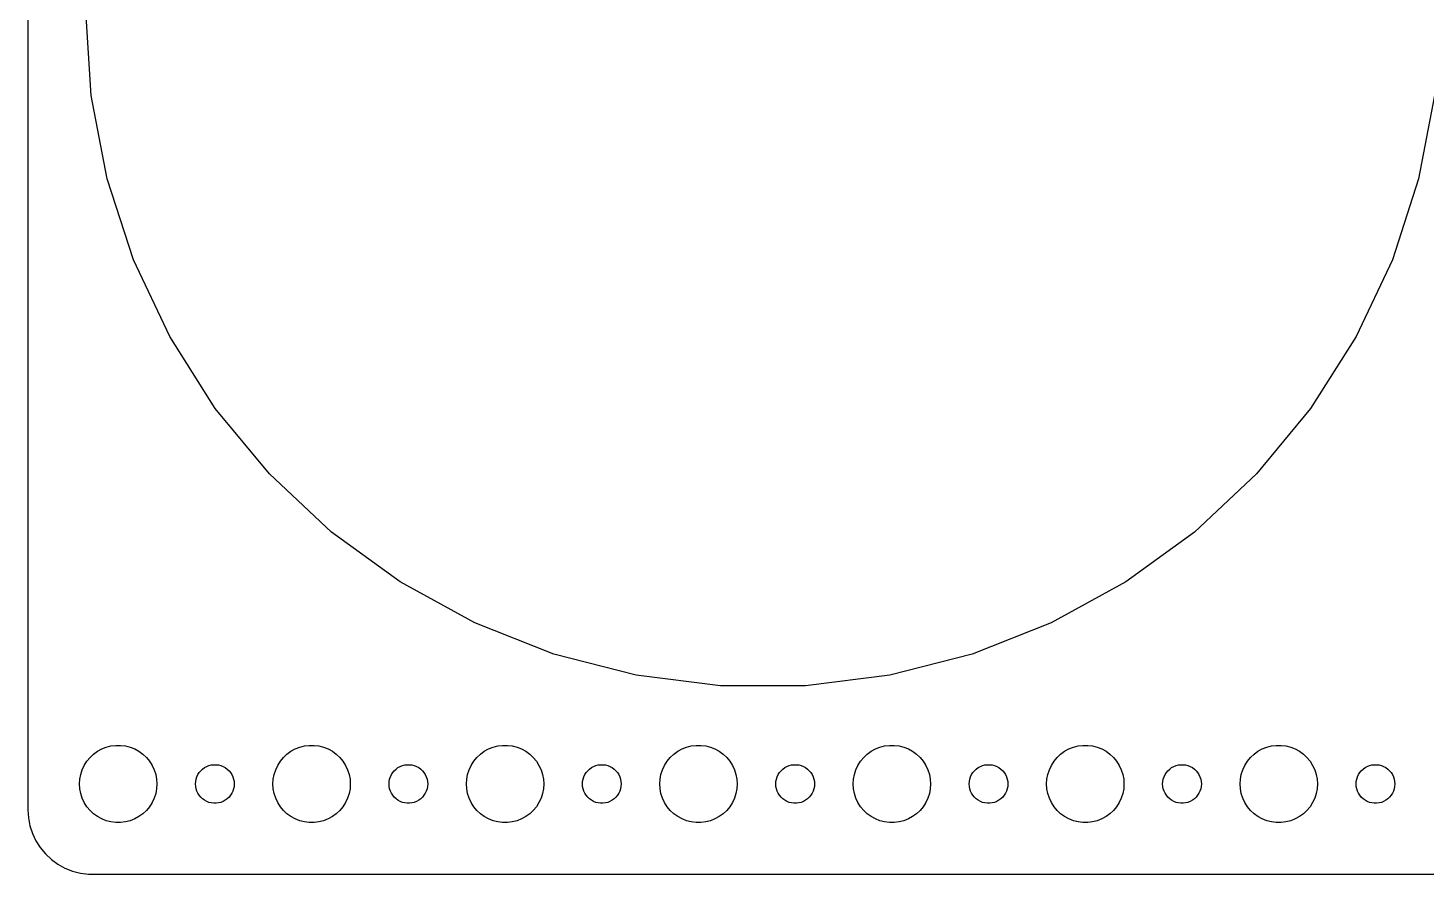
# Model space of a CAD drawing. Header units: metres. Extents: x -277 to 277, y -67 to 67.
# Drawn here: x -277 to -168.6, y -67 to -1.3 of the extents above; entities that cross this region are included whole.
import ezdxf

# ---------------------------------------------------------------- set-up
doc = ezdxf.new("R2010")
doc.units = ezdxf.units.M

msp = doc.modelspace()

# ---------------------------------------------------------------- linework, layer by layer
for p, q in [((-277, 62), (-277, -62)), ((-272.086, -6.57999), (-272.5, 0)), ((-270.851, -13.0562), (-272.086, -6.57999)), ((-167.914, -6.57999), (-169.149, -13.0562)), ((-268.813, -19.3265), (-270.851, -13.0562)), ((-169.149, -13.0562), (-171.187, -19.3265)), ((-266.006, -25.2921), (-268.813, -19.3265)), ((-171.187, -19.3265), (-173.994, -25.2921)), ((-262.473, -30.8587), (-266.006, -25.2921)), ((-173.994, -25.2921), (-177.527, -30.8587)), ((-258.271, -35.9387), (-262.473, -30.8587)), ((-177.527, -30.8587), (-181.729, -35.9387)), ((-253.465, -40.4519), (-258.271, -35.9387)), ((-181.729, -35.9387), (-186.535, -40.4519)), ((-248.131, -44.3272), (-253.465, -40.4519)), ((-186.535, -40.4519), (-191.869, -44.3272)), ((-242.353, -47.5034), (-248.131, -44.3272)), ((-191.869, -44.3272), (-197.647, -47.5034)), ((-236.223, -49.9305), (-242.353, -47.5034)), ((-197.647, -47.5034), (-203.777, -49.9305)), ((-229.838, -51.5701), (-236.223, -49.9305)), ((-203.777, -49.9305), (-210.162, -51.5701)), ((-223.297, -52.3964), (-229.838, -51.5701)), ((-210.162, -51.5701), (-216.703, -52.3964)), ((-216.703, -52.3964), (-223.297, -52.3964)), ((-271.607, -57.467), (-271.277, -57.2855)), ((-271.277, -57.2855), (-270.927, -57.1468)), ((-270.927, -57.1468), (-270.562, -57.0531)), ((-270.562, -57.0531), (-270.188, -57.0059)), ((-270.188, -57.0059), (-269.812, -57.0059)), ((-269.812, -57.0059), (-269.438, -57.0531)), ((-269.438, -57.0531), (-269.073, -57.1468)), ((-269.073, -57.1468), (-268.723, -57.2855)), ((-268.723, -57.2855), (-268.393, -57.467)), ((-256.607, -57.467), (-256.277, -57.2855)), ((-256.277, -57.2855), (-255.927, -57.1468)), ((-255.927, -57.1468), (-255.562, -57.0531)), ((-255.562, -57.0531), (-255.188, -57.0059)), ((-255.188, -57.0059), (-254.812, -57.0059)), ((-254.812, -57.0059), (-254.438, -57.0531)), ((-254.438, -57.0531), (-254.073, -57.1468)), ((-254.073, -57.1468), (-253.723, -57.2855)), ((-253.723, -57.2855), (-253.393, -57.467)), ((-241.607, -57.467), (-241.277, -57.2855)), ((-241.277, -57.2855), (-240.927, -57.1468)), ((-240.927, -57.1468), (-240.562, -57.0531)), ((-240.562, -57.0531), (-240.188, -57.0059)), ((-240.188, -57.0059), (-239.812, -57.0059)), ((-239.812, -57.0059), (-239.438, -57.0531)), ((-239.438, -57.0531), (-239.073, -57.1468)), ((-239.073, -57.1468), (-238.723, -57.2855)), ((-238.723, -57.2855), (-238.393, -57.467)), ((-226.607, -57.467), (-226.277, -57.2855)), ((-226.277, -57.2855), (-225.927, -57.1468)), ((-225.927, -57.1468), (-225.562, -57.0531)), ((-225.562, -57.0531), (-225.188, -57.0059)), ((-225.188, -57.0059), (-224.812, -57.0059)), ((-224.812, -57.0059), (-224.438, -57.0531)), ((-224.438, -57.0531), (-224.073, -57.1468)), ((-224.073, -57.1468), (-223.723, -57.2855)), ((-223.723, -57.2855), (-223.393, -57.467)), ((-211.607, -57.467), (-211.277, -57.2855)), ((-211.277, -57.2855), (-210.927, -57.1468)), ((-210.927, -57.1468), (-210.562, -57.0531)), ((-210.562, -57.0531), (-210.188, -57.0059)), ((-210.188, -57.0059), (-209.812, -57.0059)), ((-209.812, -57.0059), (-209.438, -57.0531)), ((-209.438, -57.0531), (-209.073, -57.1468)), ((-209.073, -57.1468), (-208.723, -57.2855)), ((-208.723, -57.2855), (-208.393, -57.467)), ((-196.607, -57.467), (-196.277, -57.2855)), ((-196.277, -57.2855), (-195.927, -57.1468)), ((-195.927, -57.1468), (-195.562, -57.0531)), ((-195.562, -57.0531), (-195.188, -57.0059)), ((-195.188, -57.0059), (-194.812, -57.0059)), ((-194.812, -57.0059), (-194.438, -57.0531)), ((-194.438, -57.0531), (-194.073, -57.1468)), ((-194.073, -57.1468), (-193.723, -57.2855)), ((-193.723, -57.2855), (-193.393, -57.467)), ((-181.607, -57.467), (-181.277, -57.2855)), ((-181.277, -57.2855), (-180.927, -57.1468)), ((-180.927, -57.1468), (-180.562, -57.0531)), ((-180.562, -57.0531), (-180.188, -57.0059)), ((-180.188, -57.0059), (-179.812, -57.0059)), ((-179.812, -57.0059), (-179.438, -57.0531)), ((-179.438, -57.0531), (-179.073, -57.1468)), ((-179.073, -57.1468), (-178.723, -57.2855)), ((-178.723, -57.2855), (-178.393, -57.467)), ((-272.629, -58.5547), (-272.427, -58.2366)), ((-272.427, -58.2366), (-272.187, -57.9464)), ((-272.187, -57.9464), (-271.912, -57.6885)), ((-271.912, -57.6885), (-271.607, -57.467)), ((-268.393, -57.467), (-268.088, -57.6885)), ((-268.088, -57.6885), (-267.813, -57.9464)), ((-267.813, -57.9464), (-267.573, -58.2366)), ((-267.573, -58.2366), (-267.371, -58.5547)), ((-262.964, -58.5734), (-262.781, -58.5266)), ((-262.781, -58.5266), (-262.594, -58.503)), ((-262.594, -58.503), (-262.406, -58.503)), ((-262.406, -58.503), (-262.219, -58.5266)), ((-262.219, -58.5266), (-262.036, -58.5734)), ((-257.629, -58.5547), (-257.427, -58.2366)), ((-257.427, -58.2366), (-257.187, -57.9464)), ((-257.187, -57.9464), (-256.912, -57.6885)), ((-256.912, -57.6885), (-256.607, -57.467)), ((-253.393, -57.467), (-253.088, -57.6885)), ((-253.088, -57.6885), (-252.813, -57.9464)), ((-252.813, -57.9464), (-252.573, -58.2366)), ((-252.573, -58.2366), (-252.371, -58.5547)), ((-247.964, -58.5734), (-247.781, -58.5266)), ((-247.781, -58.5266), (-247.594, -58.503)), ((-247.594, -58.503), (-247.406, -58.503)), ((-247.406, -58.503), (-247.219, -58.5266)), ((-247.219, -58.5266), (-247.036, -58.5734)), ((-242.629, -58.5547), (-242.427, -58.2366)), ((-242.427, -58.2366), (-242.187, -57.9464)), ((-242.187, -57.9464), (-241.912, -57.6885)), ((-241.912, -57.6885), (-241.607, -57.467)), ((-238.393, -57.467), (-238.088, -57.6885)), ((-238.088, -57.6885), (-237.813, -57.9464)), ((-237.813, -57.9464), (-237.573, -58.2366)), ((-237.573, -58.2366), (-237.371, -58.5547)), ((-232.964, -58.5734), (-232.781, -58.5266)), ((-232.781, -58.5266), (-232.594, -58.503)), ((-232.594, -58.503), (-232.406, -58.503)), ((-232.406, -58.503), (-232.219, -58.5266)), ((-232.219, -58.5266), (-232.036, -58.5734)), ((-227.629, -58.5547), (-227.427, -58.2366)), ((-227.427, -58.2366), (-227.187, -57.9464)), ((-227.187, -57.9464), (-226.912, -57.6885)), ((-226.912, -57.6885), (-226.607, -57.467)), ((-223.393, -57.467), (-223.088, -57.6885)), ((-223.088, -57.6885), (-222.813, -57.9464)), ((-222.813, -57.9464), (-222.573, -58.2366)), ((-222.573, -58.2366), (-222.371, -58.5547)), ((-217.964, -58.5734), (-217.781, -58.5266)), ((-217.781, -58.5266), (-217.594, -58.503)), ((-217.594, -58.503), (-217.406, -58.503)), ((-217.406, -58.503), (-217.219, -58.5266)), ((-217.219, -58.5266), (-217.036, -58.5734)), ((-212.629, -58.5547), (-212.427, -58.2366)), ((-212.427, -58.2366), (-212.187, -57.9464)), ((-212.187, -57.9464), (-211.912, -57.6885)), ((-211.912, -57.6885), (-211.607, -57.467)), ((-208.393, -57.467), (-208.088, -57.6885)), ((-208.088, -57.6885), (-207.813, -57.9464)), ((-207.813, -57.9464), (-207.573, -58.2366)), ((-207.573, -58.2366), (-207.371, -58.5547)), ((-202.964, -58.5734), (-202.781, -58.5266)), ((-202.781, -58.5266), (-202.594, -58.503)), ((-202.594, -58.503), (-202.406, -58.503)), ((-202.406, -58.503), (-202.219, -58.5266)), ((-202.219, -58.5266), (-202.036, -58.5734)), ((-197.629, -58.5547), (-197.427, -58.2366)), ((-197.427, -58.2366), (-197.187, -57.9464)), ((-197.187, -57.9464), (-196.912, -57.6885)), ((-196.912, -57.6885), (-196.607, -57.467)), ((-193.393, -57.467), (-193.088, -57.6885)), ((-193.088, -57.6885), (-192.813, -57.9464)), ((-192.813, -57.9464), (-192.573, -58.2366)), ((-192.573, -58.2366), (-192.371, -58.5547)), ((-187.964, -58.5734), (-187.781, -58.5266)), ((-187.781, -58.5266), (-187.594, -58.503)), ((-187.594, -58.503), (-187.406, -58.503)), ((-187.406, -58.503), (-187.219, -58.5266)), ((-187.219, -58.5266), (-187.036, -58.5734)), ((-182.629, -58.5547), (-182.427, -58.2366)), ((-182.427, -58.2366), (-182.187, -57.9464)), ((-182.187, -57.9464), (-181.912, -57.6885)), ((-181.912, -57.6885), (-181.607, -57.467)), ((-178.393, -57.467), (-178.088, -57.6885)), ((-178.088, -57.6885), (-177.813, -57.9464)), ((-177.813, -57.9464), (-177.573, -58.2366)), ((-177.573, -58.2366), (-177.371, -58.5547)), ((-172.964, -58.5734), (-172.781, -58.5266)), ((-172.781, -58.5266), (-172.594, -58.503)), ((-172.594, -58.503), (-172.406, -58.503)), ((-172.406, -58.503), (-172.219, -58.5266)), ((-172.219, -58.5266), (-172.036, -58.5734)), ((-273, -60), (-272.976, -59.624)), ((-272.976, -59.624), (-272.906, -59.2539)), ((-272.906, -59.2539), (-272.789, -58.8956)), ((-272.789, -58.8956), (-272.629, -58.5547)), ((-267.371, -58.5547), (-267.211, -58.8956)), ((-267.211, -58.8956), (-267.094, -59.2539)), ((-267.094, -59.2539), (-267.024, -59.624)), ((-267.024, -59.624), (-267, -60)), ((-263.988, -59.812), (-263.953, -59.627)), ((-263.953, -59.627), (-263.895, -59.4478)), ((-263.895, -59.4478), (-263.814, -59.2774)), ((-263.814, -59.2774), (-263.714, -59.1183)), ((-263.714, -59.1183), (-263.593, -58.9732)), ((-263.593, -58.9732), (-263.456, -58.8442)), ((-263.456, -58.8442), (-263.304, -58.7335)), ((-263.304, -58.7335), (-263.139, -58.6428)), ((-263.139, -58.6428), (-262.964, -58.5734)), ((-262.036, -58.5734), (-261.861, -58.6428)), ((-261.861, -58.6428), (-261.696, -58.7335)), ((-261.696, -58.7335), (-261.544, -58.8442)), ((-261.544, -58.8442), (-261.407, -58.9732)), ((-261.407, -58.9732), (-261.286, -59.1183)), ((-261.286, -59.1183), (-261.186, -59.2774)), ((-261.186, -59.2774), (-261.105, -59.4478)), ((-261.105, -59.4478), (-261.047, -59.627)), ((-261.047, -59.627), (-261.012, -59.812)), ((-258, -60), (-257.976, -59.624)), ((-257.976, -59.624), (-257.906, -59.2539)), ((-257.906, -59.2539), (-257.789, -58.8956)), ((-257.789, -58.8956), (-257.629, -58.5547)), ((-252.371, -58.5547), (-252.211, -58.8956)), ((-252.211, -58.8956), (-252.094, -59.2539)), ((-252.094, -59.2539), (-252.024, -59.624)), ((-252.024, -59.624), (-252, -60)), ((-248.988, -59.812), (-248.953, -59.627)), ((-248.953, -59.627), (-248.895, -59.4478)), ((-248.895, -59.4478), (-248.814, -59.2774)), ((-248.814, -59.2774), (-248.714, -59.1183)), ((-248.714, -59.1183), (-248.593, -58.9732)), ((-248.593, -58.9732), (-248.456, -58.8442)), ((-248.456, -58.8442), (-248.304, -58.7335)), ((-248.304, -58.7335), (-248.139, -58.6428)), ((-248.139, -58.6428), (-247.964, -58.5734)), ((-247.036, -58.5734), (-246.861, -58.6428)), ((-246.861, -58.6428), (-246.696, -58.7335)), ((-246.696, -58.7335), (-246.544, -58.8442)), ((-246.544, -58.8442), (-246.407, -58.9732)), ((-246.407, -58.9732), (-246.286, -59.1183)), ((-246.286, -59.1183), (-246.186, -59.2774)), ((-246.186, -59.2774), (-246.105, -59.4478)), ((-246.105, -59.4478), (-246.047, -59.627)), ((-246.047, -59.627), (-246.012, -59.812)), ((-243, -60), (-242.976, -59.624)), ((-242.976, -59.624), (-242.906, -59.2539)), ((-242.906, -59.2539), (-242.789, -58.8956)), ((-242.789, -58.8956), (-242.629, -58.5547)), ((-237.371, -58.5547), (-237.211, -58.8956)), ((-237.211, -58.8956), (-237.094, -59.2539)), ((-237.094, -59.2539), (-237.024, -59.624)), ((-237.024, -59.624), (-237, -60)), ((-233.988, -59.812), (-233.953, -59.627)), ((-233.953, -59.627), (-233.895, -59.4478)), ((-233.895, -59.4478), (-233.814, -59.2774)), ((-233.814, -59.2774), (-233.714, -59.1183)), ((-233.714, -59.1183), (-233.593, -58.9732)), ((-233.593, -58.9732), (-233.456, -58.8442)), ((-233.456, -58.8442), (-233.304, -58.7335)), ((-233.304, -58.7335), (-233.139, -58.6428)), ((-233.139, -58.6428), (-232.964, -58.5734)), ((-232.036, -58.5734), (-231.861, -58.6428)), ((-231.861, -58.6428), (-231.696, -58.7335)), ((-231.696, -58.7335), (-231.544, -58.8442)), ((-231.544, -58.8442), (-231.407, -58.9732)), ((-231.407, -58.9732), (-231.286, -59.1183)), ((-231.286, -59.1183), (-231.186, -59.2774)), ((-231.186, -59.2774), (-231.105, -59.4478)), ((-231.105, -59.4478), (-231.047, -59.627)), ((-231.047, -59.627), (-231.012, -59.812)), ((-228, -60), (-227.976, -59.624)), ((-227.976, -59.624), (-227.906, -59.2539)), ((-227.906, -59.2539), (-227.789, -58.8956)), ((-227.789, -58.8956), (-227.629, -58.5547)), ((-222.371, -58.5547), (-222.211, -58.8956)), ((-222.211, -58.8956), (-222.094, -59.2539)), ((-222.094, -59.2539), (-222.024, -59.624)), ((-222.024, -59.624), (-222, -60)), ((-218.988, -59.812), (-218.953, -59.627)), ((-218.953, -59.627), (-218.895, -59.4478)), ((-218.895, -59.4478), (-218.814, -59.2774)), ((-218.814, -59.2774), (-218.714, -59.1183)), ((-218.714, -59.1183), (-218.593, -58.9732)), ((-218.593, -58.9732), (-218.456, -58.8442)), ((-218.456, -58.8442), (-218.304, -58.7335)), ((-218.304, -58.7335), (-218.139, -58.6428)), ((-218.139, -58.6428), (-217.964, -58.5734)), ((-217.036, -58.5734), (-216.861, -58.6428)), ((-216.861, -58.6428), (-216.696, -58.7335)), ((-216.696, -58.7335), (-216.544, -58.8442)), ((-216.544, -58.8442), (-216.407, -58.9732)), ((-216.407, -58.9732), (-216.286, -59.1183)), ((-216.286, -59.1183), (-216.186, -59.2774)), ((-216.186, -59.2774), (-216.105, -59.4478)), ((-216.105, -59.4478), (-216.047, -59.627)), ((-216.047, -59.627), (-216.012, -59.812)), ((-213, -60), (-212.976, -59.624)), ((-212.976, -59.624), (-212.906, -59.2539)), ((-212.906, -59.2539), (-212.789, -58.8956)), ((-212.789, -58.8956), (-212.629, -58.5547)), ((-207.371, -58.5547), (-207.211, -58.8956)), ((-207.211, -58.8956), (-207.094, -59.2539)), ((-207.094, -59.2539), (-207.024, -59.624)), ((-207.024, -59.624), (-207, -60)), ((-203.988, -59.812), (-203.953, -59.627)), ((-203.953, -59.627), (-203.895, -59.4478)), ((-203.895, -59.4478), (-203.814, -59.2774)), ((-203.814, -59.2774), (-203.714, -59.1183)), ((-203.714, -59.1183), (-203.593, -58.9732)), ((-203.593, -58.9732), (-203.456, -58.8442)), ((-203.456, -58.8442), (-203.304, -58.7335)), ((-203.304, -58.7335), (-203.139, -58.6428)), ((-203.139, -58.6428), (-202.964, -58.5734)), ((-202.036, -58.5734), (-201.861, -58.6428)), ((-201.861, -58.6428), (-201.696, -58.7335)), ((-201.696, -58.7335), (-201.544, -58.8442)), ((-201.544, -58.8442), (-201.407, -58.9732)), ((-201.407, -58.9732), (-201.286, -59.1183)), ((-201.286, -59.1183), (-201.186, -59.2774)), ((-201.186, -59.2774), (-201.105, -59.4478)), ((-201.105, -59.4478), (-201.047, -59.627)), ((-201.047, -59.627), (-201.012, -59.812)), ((-198, -60), (-197.976, -59.624)), ((-197.976, -59.624), (-197.906, -59.2539)), ((-197.906, -59.2539), (-197.789, -58.8956)), ((-197.789, -58.8956), (-197.629, -58.5547)), ((-192.371, -58.5547), (-192.211, -58.8956)), ((-192.211, -58.8956), (-192.094, -59.2539)), ((-192.094, -59.2539), (-192.024, -59.624)), ((-192.024, -59.624), (-192, -60)), ((-188.988, -59.812), (-188.953, -59.627)), ((-188.953, -59.627), (-188.895, -59.4478)), ((-188.895, -59.4478), (-188.814, -59.2774)), ((-188.814, -59.2774), (-188.714, -59.1183)), ((-188.714, -59.1183), (-188.593, -58.9732)), ((-188.593, -58.9732), (-188.456, -58.8442)), ((-188.456, -58.8442), (-188.304, -58.7335)), ((-188.304, -58.7335), (-188.139, -58.6428)), ((-188.139, -58.6428), (-187.964, -58.5734)), ((-187.036, -58.5734), (-186.861, -58.6428)), ((-186.861, -58.6428), (-186.696, -58.7335)), ((-186.696, -58.7335), (-186.544, -58.8442)), ((-186.544, -58.8442), (-186.407, -58.9732)), ((-186.407, -58.9732), (-186.286, -59.1183)), ((-186.286, -59.1183), (-186.186, -59.2774)), ((-186.186, -59.2774), (-186.105, -59.4478)), ((-186.105, -59.4478), (-186.047, -59.627)), ((-186.047, -59.627), (-186.012, -59.812)), ((-183, -60), (-182.976, -59.624)), ((-182.976, -59.624), (-182.906, -59.2539)), ((-182.906, -59.2539), (-182.789, -58.8956)), ((-182.789, -58.8956), (-182.629, -58.5547)), ((-177.371, -58.5547), (-177.211, -58.8956)), ((-177.211, -58.8956), (-177.094, -59.2539)), ((-177.094, -59.2539), (-177.024, -59.624)), ((-177.024, -59.624), (-177, -60)), ((-173.988, -59.812), (-173.953, -59.627)), ((-173.953, -59.627), (-173.895, -59.4478)), ((-173.895, -59.4478), (-173.814, -59.2774)), ((-173.814, -59.2774), (-173.714, -59.1183)), ((-173.714, -59.1183), (-173.593, -58.9732)), ((-173.593, -58.9732), (-173.456, -58.8442)), ((-173.456, -58.8442), (-173.304, -58.7335)), ((-173.304, -58.7335), (-173.139, -58.6428)), ((-173.139, -58.6428), (-172.964, -58.5734)), ((-172.036, -58.5734), (-171.861, -58.6428)), ((-171.861, -58.6428), (-171.696, -58.7335)), ((-171.696, -58.7335), (-171.544, -58.8442)), ((-171.544, -58.8442), (-171.407, -58.9732)), ((-171.407, -58.9732), (-171.286, -59.1183)), ((-171.286, -59.1183), (-171.186, -59.2774)), ((-171.186, -59.2774), (-171.105, -59.4478)), ((-171.105, -59.4478), (-171.047, -59.627)), ((-171.047, -59.627), (-171.012, -59.812)), ((-272.976, -60.376), (-273, -60)), ((-272.906, -60.7461), (-272.976, -60.376)), ((-267.024, -60.376), (-267.094, -60.7461)), ((-267, -60), (-267.024, -60.376)), ((-264, -60), (-263.988, -59.812)), ((-263.988, -60.188), (-264, -60)), ((-263.953, -60.373), (-263.988, -60.188)), ((-263.895, -60.5522), (-263.953, -60.373)), ((-263.814, -60.7226), (-263.895, -60.5522)), ((-261.105, -60.5522), (-261.186, -60.7226)), ((-261.047, -60.373), (-261.105, -60.5522)), ((-261.012, -60.188), (-261.047, -60.373)), ((-261.012, -59.812), (-261, -60)), ((-261, -60), (-261.012, -60.188)), ((-257.976, -60.376), (-258, -60)), ((-257.906, -60.7461), (-257.976, -60.376)), ((-252.024, -60.376), (-252.094, -60.7461)), ((-252, -60), (-252.024, -60.376)), ((-249, -60), (-248.988, -59.812)), ((-248.988, -60.188), (-249, -60)), ((-248.953, -60.373), (-248.988, -60.188)), ((-248.895, -60.5522), (-248.953, -60.373)), ((-248.814, -60.7226), (-248.895, -60.5522)), ((-246.105, -60.5522), (-246.186, -60.7226)), ((-246.047, -60.373), (-246.105, -60.5522)), ((-246.012, -60.188), (-246.047, -60.373)), ((-246.012, -59.812), (-246, -60)), ((-246, -60), (-246.012, -60.188)), ((-242.976, -60.376), (-243, -60)), ((-242.906, -60.7461), (-242.976, -60.376)), ((-237.024, -60.376), (-237.094, -60.7461)), ((-237, -60), (-237.024, -60.376)), ((-234, -60), (-233.988, -59.812)), ((-233.988, -60.188), (-234, -60)), ((-233.953, -60.373), (-233.988, -60.188)), ((-233.895, -60.5522), (-233.953, -60.373)), ((-233.814, -60.7226), (-233.895, -60.5522)), ((-231.105, -60.5522), (-231.186, -60.7226)), ((-231.047, -60.373), (-231.105, -60.5522)), ((-231.012, -60.188), (-231.047, -60.373)), ((-231.012, -59.812), (-231, -60)), ((-231, -60), (-231.012, -60.188)), ((-227.976, -60.376), (-228, -60)), ((-227.906, -60.7461), (-227.976, -60.376)), ((-222.024, -60.376), (-222.094, -60.7461)), ((-222, -60), (-222.024, -60.376)), ((-219, -60), (-218.988, -59.812)), ((-218.988, -60.188), (-219, -60)), ((-218.953, -60.373), (-218.988, -60.188)), ((-218.895, -60.5522), (-218.953, -60.373)), ((-218.814, -60.7226), (-218.895, -60.5522)), ((-216.105, -60.5522), (-216.186, -60.7226)), ((-216.047, -60.373), (-216.105, -60.5522)), ((-216.012, -60.188), (-216.047, -60.373)), ((-216.012, -59.812), (-216, -60)), ((-216, -60), (-216.012, -60.188)), ((-212.976, -60.376), (-213, -60)), ((-212.906, -60.7461), (-212.976, -60.376)), ((-207.024, -60.376), (-207.094, -60.7461)), ((-207, -60), (-207.024, -60.376)), ((-204, -60), (-203.988, -59.812)), ((-203.988, -60.188), (-204, -60)), ((-203.953, -60.373), (-203.988, -60.188)), ((-203.895, -60.5522), (-203.953, -60.373)), ((-203.814, -60.7226), (-203.895, -60.5522)), ((-201.105, -60.5522), (-201.186, -60.7226)), ((-201.047, -60.373), (-201.105, -60.5522)), ((-201.012, -60.188), (-201.047, -60.373)), ((-201.012, -59.812), (-201, -60)), ((-201, -60), (-201.012, -60.188)), ((-197.976, -60.376), (-198, -60)), ((-197.906, -60.7461), (-197.976, -60.376)), ((-192.024, -60.376), (-192.094, -60.7461)), ((-192, -60), (-192.024, -60.376)), ((-189, -60), (-188.988, -59.812)), ((-188.988, -60.188), (-189, -60)), ((-188.953, -60.373), (-188.988, -60.188)), ((-188.895, -60.5522), (-188.953, -60.373)), ((-188.814, -60.7226), (-188.895, -60.5522)), ((-186.105, -60.5522), (-186.186, -60.7226)), ((-186.047, -60.373), (-186.105, -60.5522)), ((-186.012, -60.188), (-186.047, -60.373)), ((-186.012, -59.812), (-186, -60)), ((-186, -60), (-186.012, -60.188)), ((-182.976, -60.376), (-183, -60)), ((-182.906, -60.7461), (-182.976, -60.376)), ((-177.024, -60.376), (-177.094, -60.7461)), ((-177, -60), (-177.024, -60.376)), ((-174, -60), (-173.988, -59.812)), ((-173.988, -60.188), (-174, -60)), ((-173.953, -60.373), (-173.988, -60.188)), ((-173.895, -60.5522), (-173.953, -60.373)), ((-173.814, -60.7226), (-173.895, -60.5522)), ((-171.105, -60.5522), (-171.186, -60.7226)), ((-171.047, -60.373), (-171.105, -60.5522)), ((-171.012, -60.188), (-171.047, -60.373)), ((-171.012, -59.812), (-171, -60)), ((-171, -60), (-171.012, -60.188)), ((-272.789, -61.1044), (-272.906, -60.7461)), ((-272.629, -61.4453), (-272.789, -61.1044)), ((-272.427, -61.7634), (-272.629, -61.4453)), ((-272.187, -62.0536), (-272.427, -61.7634)), ((-267.573, -61.7634), (-267.813, -62.0536)), ((-267.371, -61.4453), (-267.573, -61.7634)), ((-267.211, -61.1044), (-267.371, -61.4453)), ((-267.094, -60.7461), (-267.211, -61.1044)), ((-263.714, -60.8817), (-263.814, -60.7226)), ((-263.593, -61.0268), (-263.714, -60.8817)), ((-263.456, -61.1558), (-263.593, -61.0268)), ((-263.304, -61.2665), (-263.456, -61.1558)), ((-263.139, -61.3572), (-263.304, -61.2665)), ((-262.964, -61.4266), (-263.139, -61.3572)), ((-262.781, -61.4734), (-262.964, -61.4266)), ((-262.594, -61.497), (-262.781, -61.4734)), ((-262.406, -61.497), (-262.594, -61.497)), ((-262.219, -61.4734), (-262.406, -61.497)), ((-262.036, -61.4266), (-262.219, -61.4734)), ((-261.861, -61.3572), (-262.036, -61.4266)), ((-261.696, -61.2665), (-261.861, -61.3572)), ((-261.544, -61.1558), (-261.696, -61.2665)), ((-261.407, -61.0268), (-261.544, -61.1558)), ((-261.286, -60.8817), (-261.407, -61.0268)), ((-261.186, -60.7226), (-261.286, -60.8817)), ((-257.789, -61.1044), (-257.906, -60.7461)), ((-257.629, -61.4453), (-257.789, -61.1044)), ((-257.427, -61.7634), (-257.629, -61.4453)), ((-257.187, -62.0536), (-257.427, -61.7634)), ((-252.573, -61.7634), (-252.813, -62.0536)), ((-252.371, -61.4453), (-252.573, -61.7634)), ((-252.211, -61.1044), (-252.371, -61.4453)), ((-252.094, -60.7461), (-252.211, -61.1044)), ((-248.714, -60.8817), (-248.814, -60.7226)), ((-248.593, -61.0268), (-248.714, -60.8817)), ((-248.456, -61.1558), (-248.593, -61.0268)), ((-248.304, -61.2665), (-248.456, -61.1558)), ((-248.139, -61.3572), (-248.304, -61.2665)), ((-247.964, -61.4266), (-248.139, -61.3572)), ((-247.781, -61.4734), (-247.964, -61.4266)), ((-247.594, -61.497), (-247.781, -61.4734)), ((-247.406, -61.497), (-247.594, -61.497)), ((-247.219, -61.4734), (-247.406, -61.497)), ((-247.036, -61.4266), (-247.219, -61.4734)), ((-246.861, -61.3572), (-247.036, -61.4266)), ((-246.696, -61.2665), (-246.861, -61.3572)), ((-246.544, -61.1558), (-246.696, -61.2665)), ((-246.407, -61.0268), (-246.544, -61.1558)), ((-246.286, -60.8817), (-246.407, -61.0268)), ((-246.186, -60.7226), (-246.286, -60.8817)), ((-242.789, -61.1044), (-242.906, -60.7461)), ((-242.629, -61.4453), (-242.789, -61.1044)), ((-242.427, -61.7634), (-242.629, -61.4453)), ((-242.187, -62.0536), (-242.427, -61.7634)), ((-237.573, -61.7634), (-237.813, -62.0536)), ((-237.371, -61.4453), (-237.573, -61.7634)), ((-237.211, -61.1044), (-237.371, -61.4453)), ((-237.094, -60.7461), (-237.211, -61.1044)), ((-233.714, -60.8817), (-233.814, -60.7226)), ((-233.593, -61.0268), (-233.714, -60.8817)), ((-233.456, -61.1558), (-233.593, -61.0268)), ((-233.304, -61.2665), (-233.456, -61.1558)), ((-233.139, -61.3572), (-233.304, -61.2665)), ((-232.964, -61.4266), (-233.139, -61.3572)), ((-232.781, -61.4734), (-232.964, -61.4266)), ((-232.594, -61.497), (-232.781, -61.4734)), ((-232.406, -61.497), (-232.594, -61.497)), ((-232.219, -61.4734), (-232.406, -61.497)), ((-232.036, -61.4266), (-232.219, -61.4734)), ((-231.861, -61.3572), (-232.036, -61.4266)), ((-231.696, -61.2665), (-231.861, -61.3572)), ((-231.544, -61.1558), (-231.696, -61.2665)), ((-231.407, -61.0268), (-231.544, -61.1558)), ((-231.286, -60.8817), (-231.407, -61.0268)), ((-231.186, -60.7226), (-231.286, -60.8817)), ((-227.789, -61.1044), (-227.906, -60.7461)), ((-227.629, -61.4453), (-227.789, -61.1044)), ((-227.427, -61.7634), (-227.629, -61.4453)), ((-227.187, -62.0536), (-227.427, -61.7634)), ((-222.573, -61.7634), (-222.813, -62.0536)), ((-222.371, -61.4453), (-222.573, -61.7634)), ((-222.211, -61.1044), (-222.371, -61.4453)), ((-222.094, -60.7461), (-222.211, -61.1044)), ((-218.714, -60.8817), (-218.814, -60.7226)), ((-218.593, -61.0268), (-218.714, -60.8817)), ((-218.456, -61.1558), (-218.593, -61.0268)), ((-218.304, -61.2665), (-218.456, -61.1558)), ((-218.139, -61.3572), (-218.304, -61.2665)), ((-217.964, -61.4266), (-218.139, -61.3572)), ((-217.781, -61.4734), (-217.964, -61.4266)), ((-217.594, -61.497), (-217.781, -61.4734)), ((-217.406, -61.497), (-217.594, -61.497)), ((-217.219, -61.4734), (-217.406, -61.497)), ((-217.036, -61.4266), (-217.219, -61.4734)), ((-216.861, -61.3572), (-217.036, -61.4266)), ((-216.696, -61.2665), (-216.861, -61.3572)), ((-216.544, -61.1558), (-216.696, -61.2665)), ((-216.407, -61.0268), (-216.544, -61.1558)), ((-216.286, -60.8817), (-216.407, -61.0268)), ((-216.186, -60.7226), (-216.286, -60.8817)), ((-212.789, -61.1044), (-212.906, -60.7461)), ((-212.629, -61.4453), (-212.789, -61.1044)), ((-212.427, -61.7634), (-212.629, -61.4453)), ((-212.187, -62.0536), (-212.427, -61.7634)), ((-207.573, -61.7634), (-207.813, -62.0536)), ((-207.371, -61.4453), (-207.573, -61.7634)), ((-207.211, -61.1044), (-207.371, -61.4453)), ((-207.094, -60.7461), (-207.211, -61.1044)), ((-203.714, -60.8817), (-203.814, -60.7226)), ((-203.593, -61.0268), (-203.714, -60.8817)), ((-203.456, -61.1558), (-203.593, -61.0268)), ((-203.304, -61.2665), (-203.456, -61.1558)), ((-203.139, -61.3572), (-203.304, -61.2665)), ((-202.964, -61.4266), (-203.139, -61.3572)), ((-202.781, -61.4734), (-202.964, -61.4266)), ((-202.594, -61.497), (-202.781, -61.4734)), ((-202.406, -61.497), (-202.594, -61.497)), ((-202.219, -61.4734), (-202.406, -61.497)), ((-202.036, -61.4266), (-202.219, -61.4734)), ((-201.861, -61.3572), (-202.036, -61.4266)), ((-201.696, -61.2665), (-201.861, -61.3572)), ((-201.544, -61.1558), (-201.696, -61.2665)), ((-201.407, -61.0268), (-201.544, -61.1558)), ((-201.286, -60.8817), (-201.407, -61.0268)), ((-201.186, -60.7226), (-201.286, -60.8817)), ((-197.789, -61.1044), (-197.906, -60.7461)), ((-197.629, -61.4453), (-197.789, -61.1044)), ((-197.427, -61.7634), (-197.629, -61.4453)), ((-197.187, -62.0536), (-197.427, -61.7634)), ((-192.573, -61.7634), (-192.813, -62.0536)), ((-192.371, -61.4453), (-192.573, -61.7634)), ((-192.211, -61.1044), (-192.371, -61.4453)), ((-192.094, -60.7461), (-192.211, -61.1044)), ((-188.714, -60.8817), (-188.814, -60.7226)), ((-188.593, -61.0268), (-188.714, -60.8817)), ((-188.456, -61.1558), (-188.593, -61.0268)), ((-188.304, -61.2665), (-188.456, -61.1558)), ((-188.139, -61.3572), (-188.304, -61.2665)), ((-187.964, -61.4266), (-188.139, -61.3572)), ((-187.781, -61.4734), (-187.964, -61.4266)), ((-187.594, -61.497), (-187.781, -61.4734)), ((-187.406, -61.497), (-187.594, -61.497)), ((-187.219, -61.4734), (-187.406, -61.497)), ((-187.036, -61.4266), (-187.219, -61.4734)), ((-186.861, -61.3572), (-187.036, -61.4266)), ((-186.696, -61.2665), (-186.861, -61.3572)), ((-186.544, -61.1558), (-186.696, -61.2665)), ((-186.407, -61.0268), (-186.544, -61.1558)), ((-186.286, -60.8817), (-186.407, -61.0268)), ((-186.186, -60.7226), (-186.286, -60.8817)), ((-182.789, -61.1044), (-182.906, -60.7461)), ((-182.629, -61.4453), (-182.789, -61.1044)), ((-182.427, -61.7634), (-182.629, -61.4453)), ((-182.187, -62.0536), (-182.427, -61.7634)), ((-177.573, -61.7634), (-177.813, -62.0536)), ((-177.371, -61.4453), (-177.573, -61.7634)), ((-177.211, -61.1044), (-177.371, -61.4453)), ((-177.094, -60.7461), (-177.211, -61.1044)), ((-173.714, -60.8817), (-173.814, -60.7226)), ((-173.593, -61.0268), (-173.714, -60.8817)), ((-173.456, -61.1558), (-173.593, -61.0268)), ((-173.304, -61.2665), (-173.456, -61.1558)), ((-173.139, -61.3572), (-173.304, -61.2665)), ((-172.964, -61.4266), (-173.139, -61.3572)), ((-172.781, -61.4734), (-172.964, -61.4266)), ((-172.594, -61.497), (-172.781, -61.4734)), ((-172.406, -61.497), (-172.594, -61.497)), ((-172.219, -61.4734), (-172.406, -61.497)), ((-172.036, -61.4266), (-172.219, -61.4734)), ((-171.861, -61.3572), (-172.036, -61.4266)), ((-171.696, -61.2665), (-171.861, -61.3572)), ((-171.544, -61.1558), (-171.696, -61.2665)), ((-171.407, -61.0268), (-171.544, -61.1558)), ((-171.286, -60.8817), (-171.407, -61.0268)), ((-171.186, -60.7226), (-171.286, -60.8817)), ((-277, -62), (-276.961, -62.6267)), ((-276.961, -62.6267), (-276.843, -63.2434)), ((-271.912, -62.3115), (-272.187, -62.0536)), ((-271.607, -62.533), (-271.912, -62.3115)), ((-271.277, -62.7145), (-271.607, -62.533)), ((-270.927, -62.8532), (-271.277, -62.7145)), ((-270.562, -62.9469), (-270.927, -62.8532)), ((-269.073, -62.8532), (-269.438, -62.9469)), ((-268.723, -62.7145), (-269.073, -62.8532)), ((-268.393, -62.533), (-268.723, -62.7145)), ((-268.088, -62.3115), (-268.393, -62.533)), ((-267.813, -62.0536), (-268.088, -62.3115)), ((-256.912, -62.3115), (-257.187, -62.0536)), ((-256.607, -62.533), (-256.912, -62.3115)), ((-256.277, -62.7145), (-256.607, -62.533)), ((-255.927, -62.8532), (-256.277, -62.7145)), ((-255.562, -62.9469), (-255.927, -62.8532)), ((-254.073, -62.8532), (-254.438, -62.9469)), ((-253.723, -62.7145), (-254.073, -62.8532)), ((-253.393, -62.533), (-253.723, -62.7145)), ((-253.088, -62.3115), (-253.393, -62.533)), ((-252.813, -62.0536), (-253.088, -62.3115)), ((-241.912, -62.3115), (-242.187, -62.0536)), ((-241.607, -62.533), (-241.912, -62.3115)), ((-241.277, -62.7145), (-241.607, -62.533)), ((-240.927, -62.8532), (-241.277, -62.7145)), ((-240.562, -62.9469), (-240.927, -62.8532)), ((-239.073, -62.8532), (-239.438, -62.9469)), ((-238.723, -62.7145), (-239.073, -62.8532)), ((-238.393, -62.533), (-238.723, -62.7145)), ((-238.088, -62.3115), (-238.393, -62.533)), ((-237.813, -62.0536), (-238.088, -62.3115)), ((-226.912, -62.3115), (-227.187, -62.0536)), ((-226.607, -62.533), (-226.912, -62.3115)), ((-226.277, -62.7145), (-226.607, -62.533)), ((-225.927, -62.8532), (-226.277, -62.7145)), ((-225.562, -62.9469), (-225.927, -62.8532)), ((-224.073, -62.8532), (-224.438, -62.9469)), ((-223.723, -62.7145), (-224.073, -62.8532)), ((-223.393, -62.533), (-223.723, -62.7145)), ((-223.088, -62.3115), (-223.393, -62.533)), ((-222.813, -62.0536), (-223.088, -62.3115)), ((-211.912, -62.3115), (-212.187, -62.0536)), ((-211.607, -62.533), (-211.912, -62.3115)), ((-211.277, -62.7145), (-211.607, -62.533)), ((-210.927, -62.8532), (-211.277, -62.7145)), ((-210.562, -62.9469), (-210.927, -62.8532)), ((-209.073, -62.8532), (-209.438, -62.9469)), ((-208.723, -62.7145), (-209.073, -62.8532)), ((-208.393, -62.533), (-208.723, -62.7145)), ((-208.088, -62.3115), (-208.393, -62.533)), ((-207.813, -62.0536), (-208.088, -62.3115)), ((-196.912, -62.3115), (-197.187, -62.0536)), ((-196.607, -62.533), (-196.912, -62.3115)), ((-196.277, -62.7145), (-196.607, -62.533)), ((-195.927, -62.8532), (-196.277, -62.7145)), ((-195.562, -62.9469), (-195.927, -62.8532)), ((-194.073, -62.8532), (-194.438, -62.9469)), ((-193.723, -62.7145), (-194.073, -62.8532)), ((-193.393, -62.533), (-193.723, -62.7145)), ((-193.088, -62.3115), (-193.393, -62.533)), ((-192.813, -62.0536), (-193.088, -62.3115)), ((-181.912, -62.3115), (-182.187, -62.0536)), ((-181.607, -62.533), (-181.912, -62.3115)), ((-181.277, -62.7145), (-181.607, -62.533)), ((-180.927, -62.8532), (-181.277, -62.7145)), ((-180.562, -62.9469), (-180.927, -62.8532)), ((-179.073, -62.8532), (-179.438, -62.9469)), ((-178.723, -62.7145), (-179.073, -62.8532)), ((-178.393, -62.533), (-178.723, -62.7145)), ((-178.088, -62.3115), (-178.393, -62.533)), ((-177.813, -62.0536), (-178.088, -62.3115)), ((-276.843, -63.2434), (-276.649, -63.8406)), ((-276.649, -63.8406), (-276.382, -64.4088)), ((-270.188, -62.9941), (-270.562, -62.9469)), ((-269.812, -62.9941), (-270.188, -62.9941)), ((-269.438, -62.9469), (-269.812, -62.9941)), ((-255.188, -62.9941), (-255.562, -62.9469)), ((-254.812, -62.9941), (-255.188, -62.9941)), ((-254.438, -62.9469), (-254.812, -62.9941)), ((-240.188, -62.9941), (-240.562, -62.9469)), ((-239.812, -62.9941), (-240.188, -62.9941)), ((-239.438, -62.9469), (-239.812, -62.9941)), ((-225.188, -62.9941), (-225.562, -62.9469)), ((-224.812, -62.9941), (-225.188, -62.9941)), ((-224.438, -62.9469), (-224.812, -62.9941)), ((-210.188, -62.9941), (-210.562, -62.9469)), ((-209.812, -62.9941), (-210.188, -62.9941)), ((-209.438, -62.9469), (-209.812, -62.9941)), ((-195.188, -62.9941), (-195.562, -62.9469)), ((-194.812, -62.9941), (-195.188, -62.9941)), ((-194.438, -62.9469), (-194.812, -62.9941)), ((-180.188, -62.9941), (-180.562, -62.9469)), ((-179.812, -62.9941), (-180.188, -62.9941)), ((-179.438, -62.9469), (-179.812, -62.9941)), ((-276.382, -64.4088), (-276.045, -64.9389)), ((-276.045, -64.9389), (-275.645, -65.4227)), ((-275.645, -65.4227), (-275.187, -65.8526)), ((-275.187, -65.8526), (-274.679, -66.2216)), ((-274.679, -66.2216), (-274.129, -66.5241)), ((-274.129, -66.5241), (-273.545, -66.7553)), ((-273.545, -66.7553), (-272.937, -66.9114)), ((-272.937, -66.9114), (-272.314, -66.9901)), ((-272.314, -66.9901), (272.314, -66.9901))]:
    msp.add_line(p, q)

doc.saveas('drawing.dxf')
